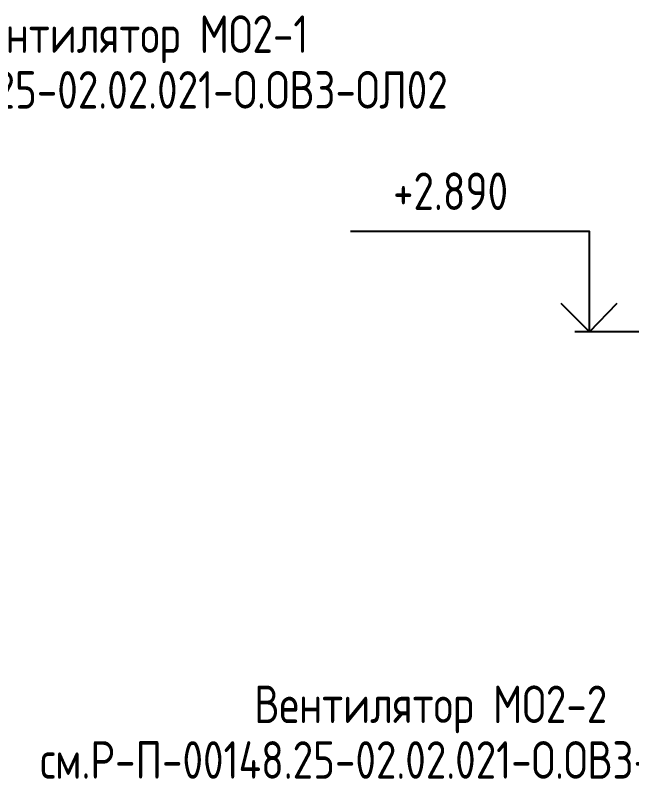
# Model space of a CAD drawing. Header units: metres. Extents: x 20 to 415, y 5 to 292.
# Drawn here: x 157.1 to 176.2, y 129.9 to 153.55 of the extents above; entities that cross this region are included whole.
import ezdxf

# ---------------------------------------------------------------- set-up
doc = ezdxf.new("R2010")
doc.units = ezdxf.units.M
doc.layers.add('ОБОЗНАЧЕНИЯ', color=7, linetype='Continuous')
doc.styles.add('GOST', font='isocpeur.ttf')

msp = doc.modelspace()

# ---------------------------------------------------------------- linework, layer by layer
at = {"layer": 'ОБОЗНАЧЕНИЯ'}
for points in [[(174.886, 143.751), (174.886, 146.859), (167.49, 146.859)], [(174.006, 144.631), (174.886, 143.751), (175.747, 144.631)], [(178.574, 143.751), (174.436, 143.751)]]:
    msp.add_lwpolyline(points, dxfattribs=at)

# ---------------------------------------------------------------- texts
at = {"layer": 'ОБОЗНАЧЕНИЯ', "style": 'GOST', "width": 0.8}
for s, height, p in [('Вентилятор МО2-1', 1.16149, (155.418, 152.389)), ('см.Р-П-00148.25-02.02.021-О.ОВ3-ОЛ02', 1.16149, (148.638, 150.663)), ('+2.890', 1.1615, (168.805, 147.522)), ('Вентилятор МО2-2', 1.16149, (164.505, 131.628)), ('см.Р-П-00148.25-02.02.021-О.ОВ3-ОЛ02', 1.16149, (157.872, 129.903))]:
    msp.add_text(s, height=height, dxfattribs=at).set_placement(p)

doc.saveas('drawing.dxf')
